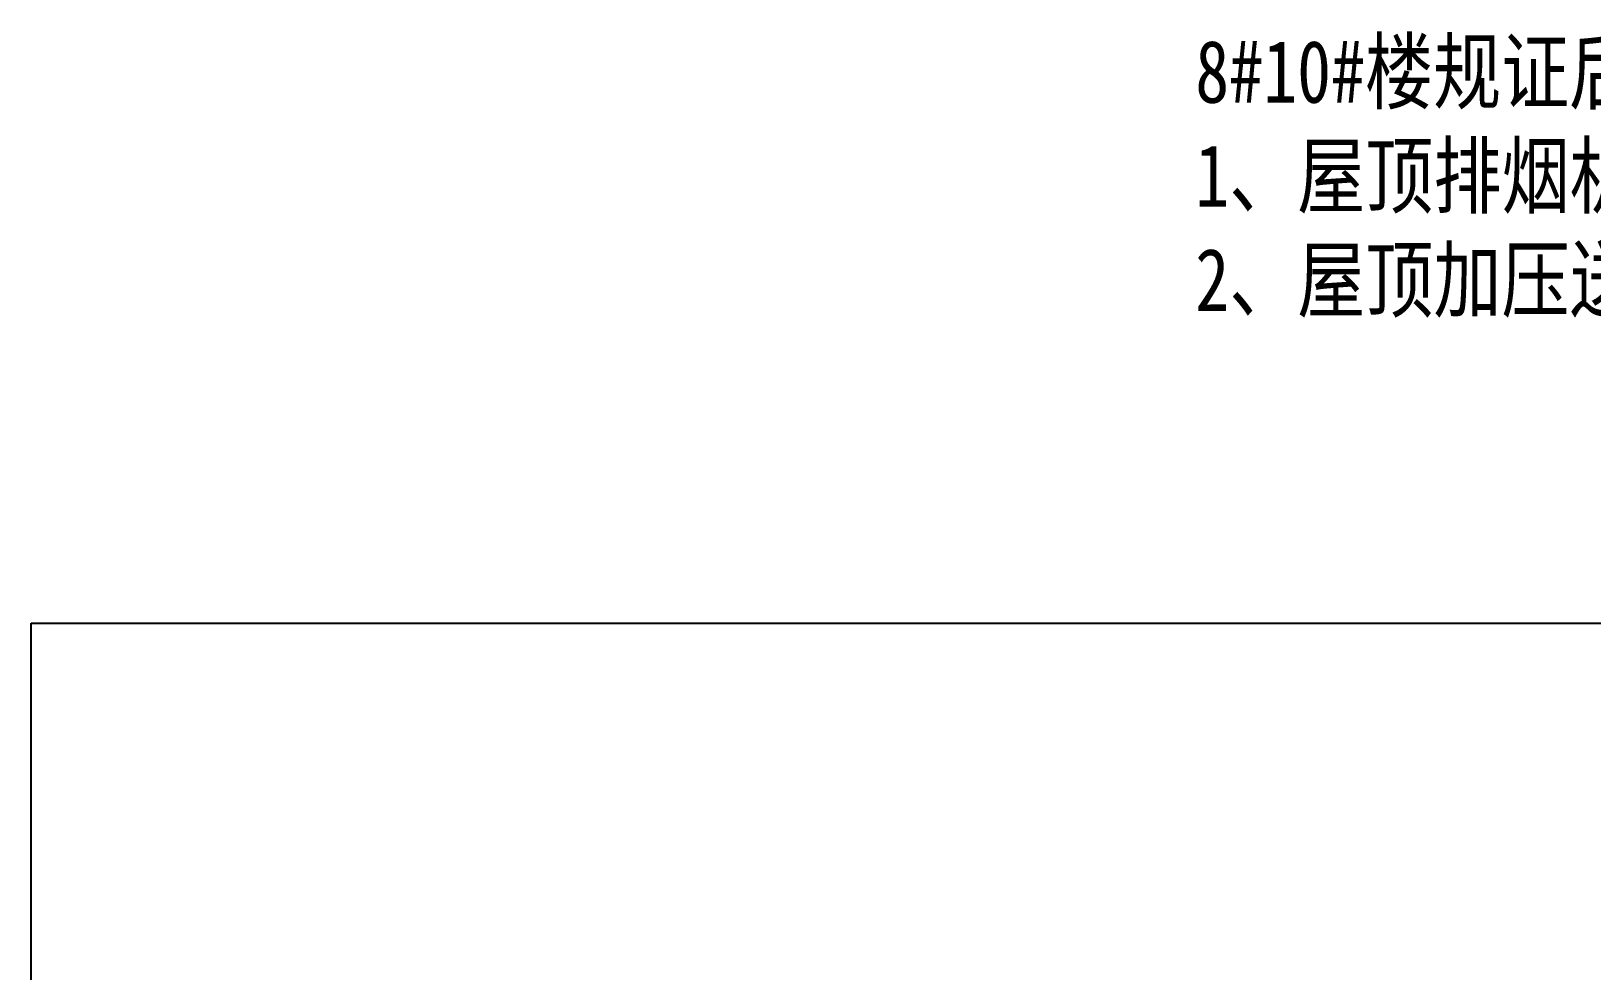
# Model space of a CAD drawing. Extents: x -292644 to 261407, y -12902 to 435090.
# Drawn here: x -53989 to 71093, y 359833 to 435090 of the extents above; entities that cross this region are included whole.
import ezdxf

# ---------------------------------------------------------------- set-up
doc = ezdxf.new("R2010")
doc.units = 0
doc.header["$LTSCALE"] = 1000
doc.header["$MEASUREMENT"] = 0
doc.layers.get('0').update_dxf_attribs({"linetype": 'CONTINUOUS'})
doc.layers.get('Defpoints').update_dxf_attribs({"linetype": 'CONTINUOUS'})
doc.layers.add('X-104 8#10#平面_t3$0$04-不打印_辅助线', color=165, linetype='CONTINUOUS', plot=False)
doc.styles.add('X-104 8#10#平面_t3$0$Arial', font='arial.ttf', dxfattribs={"width": 0.75, "height": 2.5})

# ---------------------------------------------------------------- blocks, each defined once
blk = doc.blocks.new('X-104 8#10#平面_t3')
at = {"layer": 'Defpoints', "color": 1}
blk.add_lwpolyline([(-53989, 387679), (82585, 387679), (82585, 284100), (-53989, 284100)], close=True, dxfattribs=at)
at = {"layer": 'X-104 8#10#平面_t3$0$04-不打印_辅助线', "color": 3, "insert": (39311, 434361), "char_height": 5000, "attachment_point": 1, "rotation": 360, "style": 'X-104 8#10#平面_t3$0$Arial'}
blk.add_mtext_dynamic_manual_height_columns('\\pi-5.8795,l5.8795;{\\fSimSun|b0|i0|c134|p2;\\W0.8;8#10#楼规证后调整：\\P1、屋顶排烟机房位置移动\\P2、屋顶加压送风机房、电梯机房的墙体微调}', width=120126.24, gutter_width=1750, heights=[0], dxfattribs=at)

msp = doc.modelspace()

# ---------------------------------------------------------------- block references
msp.add_blockref('X-104 8#10#平面_t3', (0, 0))

doc.saveas('drawing.dxf')
